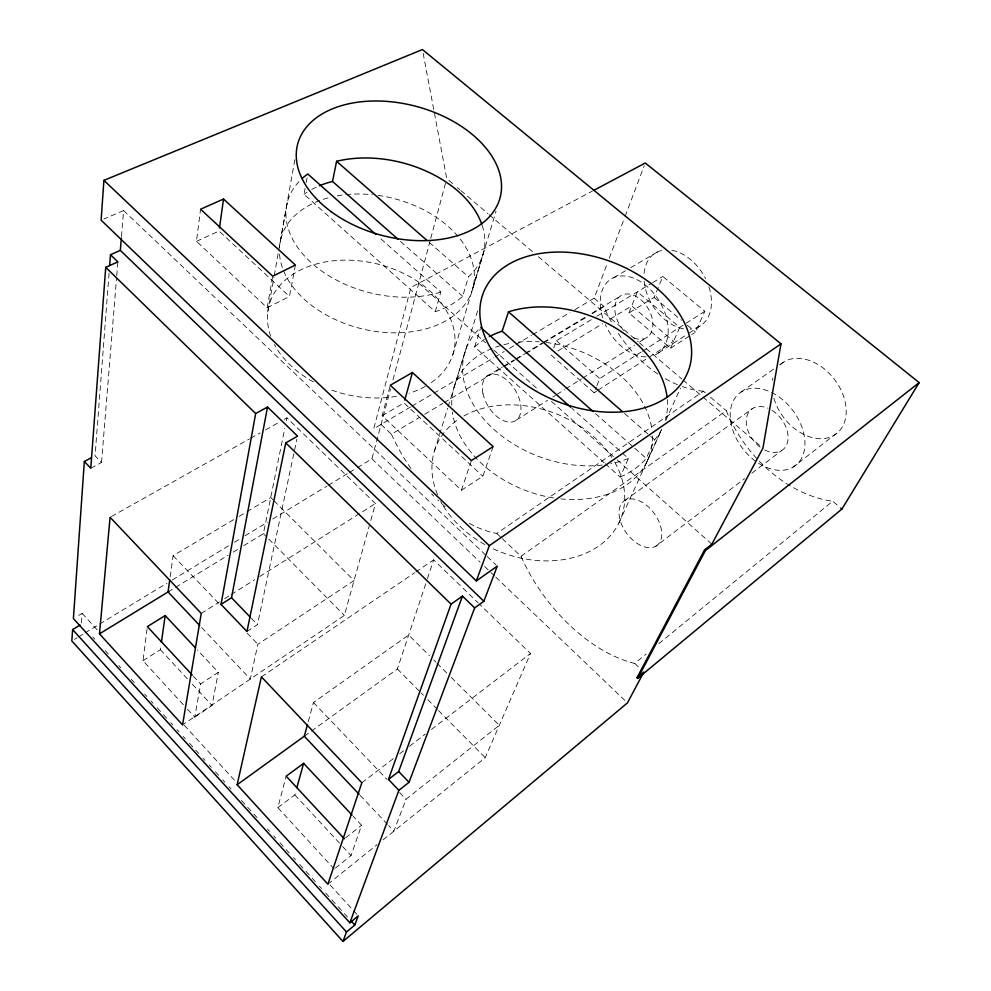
<?xml version="1.0" encoding="UTF-8"?>
<svg xmlns="http://www.w3.org/2000/svg" width="991" height="991" viewBox="0 0 991 991"><rect width="100%" height="100%" fill="white"/><g stroke="black" fill="none" stroke-linecap="round" stroke-linejoin="round"><path stroke-width="0.74" stroke-dasharray="4.96 3.72" d="M81.411 622.967L82.142 613.342L75.898 617.083M109.072 273.157L95.062 455.798L101.503 462.5L90.776 468.235M101.503 462.5L116.604 277.307M116.727 275.771L117.855 261.884M121.459 236.589L123.602 210.575L103.944 218.986M183.385 704.725L143.001 660.724L147.349 626.634M295.405 265.055L289.459 296.495L267.149 307.743L196.466 241.346L200.566 209.212M170.155 576.849L173.115 555.703L233.802 519.532M143.001 660.724L160.381 649.687L161 645.228M287.08 203.279L279.697 244.876M187.522 709.246L194.781 717.137L200.628 684.025L218.305 672.294L197.469 650.046M267.149 307.743L272.723 276.179M267.768 312.029L273.962 277.22M274.222 275.696L294.922 159.155M482.171 225.353A101.28 67.004 14.4 0 1 468.47 276.786L462.673 296.334A100.079 67.054 14.3 0 1 435.26 311.669L304.002 194.273L305.092 188.488M306.169 182.691L307.247 176.906M194.781 717.137L212.037 705.468L218.305 672.294M243.736 545.682L263.395 533.666L284.764 428.397M286.288 420.878L286.907 417.868L375.465 503.539L344.36 615.423L182.555 724.917M246.97 631.515L257.449 624.664L296.904 439.149M274.024 500.802L354.047 580.553L257.833 644.299L250.314 679.058L200.739 626.572M334.202 869.033L277.827 807.615L286.188 776.176M493.134 446.619L482.84 476.25L461.41 490.223L382.142 415.774L390.268 385.264M357.355 467.641L371.898 458.821L390.603 388.782M392.981 379.863L430.367 239.884M430.763 238.385L445.938 181.551M308.288 721.572L313.478 702.508L408.676 634.996L429.425 655.67M277.827 807.615L294.835 794.893L296.036 790.583M435.26 311.669L440.797 292.011L378.339 236.601M482.047 257.363L472.261 290.19L483.744 251.714M452.875 354.555L496.02 211.281M434.43 451.041L447.61 408.317M448.068 406.843L478.046 309.601M454.163 387.06L466.104 348.721M604.126 462.698L474.652 346.887L480.301 328.839M304.287 736.226L397.379 668.975L426.898 580.218M427.381 578.756L433.674 559.841L478.182 602.9M461.41 490.223L471.382 460.542M335.404 868.066L351.037 855.58L361.579 825.23L353.155 816.237M553.771 347.891L556.385 340.706L591.677 319.412M574.916 309.626L594.142 298.229L607.706 262.355M609.254 258.279L624.578 217.723M625.123 216.298L644.274 165.621M451.264 677.423L499.303 725.301L406 799.266L393.91 831.139L388.645 825.553M551.157 355.063L594.08 392.721L596.347 387.047M596.916 385.623L599.766 378.537L641.053 352.102M628.913 312.921L637.424 291.8L679.764 327.327L670.597 348.213L628.913 312.921L654.122 297.461L662.83 276.464L704.836 311.285L695.471 332.072L691.743 334.487M383.145 839.798L485.231 757.706L530.482 653.478L479.297 603.977M605.266 463.714L620.168 477.043L628.405 458.449L571.881 408.304M620.168 477.043A104.575 74.845 20.8 0 0 646.231 458.375L654.667 439.843A105.888 74.882 20.8 0 0 661.17 430.317M646.789 462.004L661.765 429.177M618.941 522.938L661.901 428.942M665.741 420.518L680.483 388.249M502.264 538.646L521.018 556.31A131.518 77.992 53.7 0 0 634.686 663.425L646.243 653.949M658.804 643.667L832.7 501.223L839.018 506.599M327.897 884.22L377.137 844.617M345.5 837.903L361.579 825.23M792.973 467.182A45.722 31.477 52.6 0 0 778.653 396.685A45.722 31.477 52.6 0 0 731.135 423.95A45.722 31.477 52.6 0 0 792.973 467.182L838.77 431.618M361.839 782.791L393.613 758.425M399.72 753.742L404.613 750.001M409.494 746.248L425.387 734.071M431.494 729.388L530.482 653.478M655.831 546.19A27.649 16.983 53.5 0 0 645.5 504.493A27.649 16.983 53.5 0 0 619.87 519.197A27.649 16.983 53.5 0 0 655.831 546.19L744.563 478.727M751.946 473.116L781.527 450.632M624.59 500.628L752.442 408.577M521.018 556.31L726.254 410.646A115.959 82.748 52.1 0 0 832.7 501.223M741.033 392.077L774.541 368.466M779.496 364.973L783.224 362.347M469.325 523.397A125.869 72.281 58.2 0 0 496.751 533.455L703.437 391.222L706.273 393.638M261.401 676.865L414.535 572.848M415.811 571.98L433.674 559.841M658.606 352.846L687.643 334.054M688.906 333.249L701.529 325.073M670.597 348.213L690.504 335.305M594.08 392.721L596.644 391.061M597.92 390.231L647.965 357.9M649.254 357.07L673.632 341.313L631.725 305.934L607.954 320.44M642.354 351.285L684.781 324.119M686.032 323.314L704.836 311.285M516.435 420.085L547.602 400.327M552.805 397.032L555.406 395.397M556.707 394.567L564.498 389.624M565.799 388.806L581.383 378.921M582.683 378.104L634.649 345.178M639.839 341.883L647.631 336.94M201.247 613.417L219.457 601.946M224.647 598.663L229.85 595.38M231.151 594.563L254.551 579.797M259.753 576.514L375.465 503.539M168.049 591.949L174.23 588.171M175.543 587.366L228.128 555.22M233.244 552.098L238.583 548.828M557.76 351.037L602.664 323.661M74.474 639.344L77.125 637.746M78.438 636.94L83.727 633.732M85.053 632.927L98.27 624.9M99.596 624.095L167.008 583.179M172.298 579.97L229.132 545.471M234.421 542.263L239.711 539.054M245 535.846L267.471 522.207M272.76 518.999L326.956 486.098M328.269 485.293L348.101 473.264M349.427 472.459L356.029 468.446M596.904 316.253L651.397 283.364M652.673 282.596L662.83 276.464M486.581 376.444L502.4 366.955M503.725 366.162L514.267 359.832M515.593 359.039L523.496 354.295M524.821 353.502L541.953 343.208M543.279 342.415L585.47 317.095M592.061 313.144L619.747 296.532M381.064 424.458L391.445 434.231L419.478 417.397M424.718 414.25L442.866 403.362M444.141 402.581L502.598 367.488M503.812 366.757L514.329 360.439M516.955 358.866L524.735 354.196M526.023 353.415L542.696 343.406M543.948 342.651L586.015 317.393M592.061 313.763L603.977 306.603A111.475 77.422 58.5 0 0 611.472 322.149M239.079 516.385L245.669 512.458M246.994 511.678L270.741 497.519L272.934 499.699M410.485 407.028L373.743 428.793L410.906 287.427L592.432 191.065M411.798 406.248L432.596 393.923M433.885 393.167L493.704 357.739M495.017 356.958L504.246 351.483M509.473 348.386L514.676 345.302M515.977 344.534L531.399 335.404M532.687 334.636L570.073 312.499M382.142 415.774L403.969 402.928L482.84 476.25M613.875 277.579L625.556 270.716M630.747 267.669L658.012 251.652M111.426 516.509L249.398 438.951M250.735 438.195L260.113 432.931M265.477 429.908L278.867 422.389M284.219 419.366L286.907 417.868M196.466 241.346L219.048 231.039L289.459 296.495M654.122 297.461L681.3 320.204M687.209 325.147L695.471 332.072M594.142 298.229L603.977 306.603M710.535 397.267L726.254 410.646M452.614 183.57L446.743 178.566L423.008 52.585M457.322 187.584L459.675 189.591M460.84 190.582L487.882 213.635M489.059 214.638L533.715 252.717M538.423 256.731L638.328 341.907M639.505 342.911L681.82 378.996M682.997 379.999L701.801 396.028M702.978 397.032L760.568 446.136M556.385 340.706L599.766 378.537M429.14 242.349L468.47 276.786M624.503 413.42L654.667 439.843M400.475 241.432L462.673 296.334M595.517 413.606L633.546 447.189M634.698 448.205L646.231 458.375M418.784 283.253L485.701 342.836M493.778 350.021L538.782 390.082M551.467 401.38L616.08 458.92M617.232 459.935L711.848 544.183M496.751 533.455L501.161 537.605M634.686 663.425L638.761 667.253M123.602 210.575L486.085 555.468M487.2 556.533L496.157 565.056M371.898 458.821L480.14 562.194M484.599 566.468L494.645 576.056M495.76 577.121L627.452 702.879M433.798 660.018L435.978 662.199M437.068 663.289L446.891 673.075M263.395 533.666L267.719 538.026M268.796 539.116L344.36 615.423M397.379 668.975L420.159 691.978M421.237 693.068L423.405 695.261M427.753 699.646L437.514 709.506M438.592 710.597L485.231 757.706M251.231 618.198L257.449 624.664M173.115 555.703L219.705 604.436M247.242 633.224L257.833 644.299M313.478 702.508L386.862 779.248M399.621 792.589L406 799.266M360.179 795.401L387.592 824.438M193.319 676.147L200.628 684.025M160.381 649.687L188.265 679.801M192.403 684.261L212.037 705.468M294.835 794.893L341.672 845.459M342.713 846.587L351.037 855.58M82.142 613.342L97.775 630.474M184.252 725.214L235.301 781.143M330.114 885.013L357.206 914.693M92.745 636.928L94.826 639.207M105.219 650.641L108.341 654.072M118.747 665.506L120.815 667.798M131.221 679.219L134.342 682.65M144.736 694.084L146.817 696.376M150.979 700.947L153.06 703.238M157.222 707.809L162.413 713.52M163.453 714.672L166.575 718.091M170.737 722.674L172.818 724.954M176.968 729.525L179.049 731.816M183.211 736.387L185.292 738.679M189.454 743.25L194.657 748.961M195.685 750.113L198.807 753.544M202.969 758.115L205.05 760.394M209.212 764.978L211.294 767.257M215.443 771.828L218.565 775.259M222.727 779.83L224.808 782.122M228.971 786.693L231.052 788.985M241.445 800.418L246.648 806.129M247.688 807.269L252.878 812.992M253.919 814.131L257.041 817.563M267.446 828.996L269.515 831.288M273.677 835.859L275.758 838.138M279.92 842.722L285.123 848.432M286.164 849.572L289.273 853.003M293.435 857.574L295.516 859.866M299.678 864.437L304.881 870.16M305.922 871.3L311.112 877.01M312.153 878.162L315.274 881.594M319.436 886.165L321.518 888.444M325.667 893.015L330.87 898.738M331.911 899.878L337.113 905.601M338.154 906.74L343.357 912.451M344.385 913.603L347.507 917.034M378.017 195.376A99.125 67.078 14.2 0 1 474.355 275.932A99.125 67.078 14.2 0 1 379.28 331.911A99.125 67.078 14.2 0 1 279.462 253.411M279.45 247.688A99.125 67.078 14.2 0 1 330.399 197.283M337.213 195.846A99.125 67.078 14.2 0 1 372.467 194.707M304.002 194.273A100.079 67.054 14.3 0 1 307.037 192.204M311.769 189.405A100.079 67.054 14.3 0 1 318.495 186.147M440.797 292.011A101.28 67.004 14.4 0 1 314.927 265.836A101.28 67.004 14.4 0 1 302.924 177.847M652.388 436.015A103.522 74.796 20.9 0 1 560.881 498.882M553.548 497.94A103.522 74.796 20.9 0 1 452.33 412.07M451.76 405.245A103.522 74.796 20.9 0 1 512.087 342.973M518.107 342.155A103.522 74.796 20.9 0 1 539.042 341.796M546.128 342.477A103.522 74.796 20.9 0 1 651.855 429.363M474.652 346.887A104.575 74.845 20.8 0 1 484.326 339.479M628.405 458.449A105.888 74.882 20.8 0 1 610.778 463.751M602.305 465.076A105.888 74.882 20.8 0 1 485.206 420.704A105.888 74.882 20.8 0 1 479.793 328.331M667.327 399.472A105.888 74.882 20.8 0 1 665.531 419.49M703.437 391.222A111.475 77.422 58.5 0 1 682.378 386.601M677.472 384.706A111.475 77.422 58.5 0 1 663.92 377.881M657.813 374.003A111.475 77.422 58.5 0 1 617.666 332.468M445.256 506.748A125.869 72.281 58.2 0 1 437.824 500.083M433.674 496.02A125.869 72.281 58.2 0 1 431.63 493.914M411.017 468.681A125.869 72.281 58.2 0 1 391.445 434.231M602.714 317.777A43.926 29.396 58.5 0 1 619.164 276.13A43.926 29.396 58.5 0 1 663.549 309.291A43.926 29.396 58.5 0 1 653.366 355.633M646.169 356.859A43.926 29.396 58.5 0 1 605.315 324.565M708.949 286.907A42.811 29.693 58.5 0 1 690.108 329.173M683.468 328.789A42.811 29.693 58.5 0 1 644.076 280.825M644.063 273.466A42.811 29.693 58.5 0 1 663.016 250.203M671.898 250.327A42.811 29.693 58.5 0 1 705.592 278.694M780.759 364.23A44.533 31.737 52.2 0 1 838.052 384.607A44.533 31.737 52.2 0 1 826.259 438.22A44.533 31.737 52.2 0 1 773.55 396.97M772.46 380.346A44.533 31.737 52.2 0 1 772.881 378.128M772.039 410.373A25.605 17.627 52.6 0 1 787.696 441.466A25.605 17.627 52.6 0 1 763.95 449.567M760.159 447.139A25.605 17.627 52.6 0 1 746.619 417.595A25.605 17.627 52.6 0 1 767.988 408.255M623.773 330.523A24.602 16.463 58.5 0 1 621.952 295.12A24.602 16.463 58.5 0 1 651.818 316.996A24.602 16.463 58.5 0 1 633.782 337.857M270.741 336.259A95.173 67.054 13.7 0 1 384.248 265.873A95.173 67.054 13.7 0 1 429.078 384.136M425.412 386.329A95.173 67.054 13.7 0 1 409.11 393.266M396.499 396.301A95.173 67.054 13.7 0 1 328.368 388.868M313.391 381.882A95.173 67.054 13.7 0 1 274.433 344.546M614.742 462.227A99.187 74.461 20.9 0 1 598.651 546.091A99.187 74.461 20.9 0 1 491.288 547.899M484.884 544.579A99.187 74.461 20.9 0 1 440.648 501.235M437.564 494.72A99.187 74.461 20.9 0 1 458.932 419.007M463.825 416.009A99.187 74.461 20.9 0 1 611.856 457.483M482.902 393.229A26.484 15.769 58.3 0 0 515.109 420.952A26.484 15.769 58.3 0 0 506.971 380.234A26.484 15.769 58.3 0 0 482.902 393.229"/><path stroke-width="1.49" d="M80.073 625.098L72.628 629.57L71.835 640.954L342.973 941.45L627.452 702.879L643.84 672.047L637.002 677.72L637.708 678.401L841.904 509.052L919.165 382.613L645.265 163.019L593.77 190.359M91.036 457.941L84.334 461.496L73.396 618.582L349.86 922.807L358.246 915.833L354.79 925.037L346.466 931.986L342.973 941.45M637.002 677.72L704.589 549.869L711.848 544.183L762.921 448.143L780.982 343.865L422.426 49.55L103.906 180.362L101.132 220.188L476.299 580.924L497.271 566.121L483.868 601.277L474.664 607.904L409.048 782.308L398.865 790.298L349.86 922.807M121.336 238.113L120.32 250.364L110.484 254.737L117.855 261.884L105.727 267.335L90.776 468.235L84.334 461.496M109.667 265.477L110.484 254.737M99.484 633.856L110.075 517.265L201.247 613.417L182.555 724.917L99.484 633.856L168.99 591.379M169.734 579.871L168.049 591.949L199.686 625.457M161.422 642.267L165.163 615.56L195.388 647.817M219.469 227.992L223.532 199.055L200.566 209.212L272.723 276.179L295.405 265.055L223.532 199.055M221.018 604.386L255.666 413.557L267.52 407.016L297.548 436.139L285.755 442.915L246.97 631.515L221.018 604.386L231.547 597.722L267.52 407.016M398.184 239.388L332.53 181.44L336.581 161.298A101.28 67.004 14.4 0 1 481.762 224.164M237.146 784.736L261.401 676.865L361.839 782.791L327.897 884.22L237.146 784.736L304.745 735.904M307.495 724.495L304.287 736.226L359.126 794.287M296.829 787.721L303.618 763.355L352.102 815.11M404.774 400.03L412.429 372.517L493.134 446.619L471.382 460.542L390.268 385.264L412.429 372.517M489.343 336.581A104.575 74.845 20.8 0 1 502.152 331.18L508.494 311.831A105.888 74.882 20.8 0 1 667.03 396.71M398.865 790.298L388.472 779.434L451.066 604.151L462.463 596.074L474.664 607.904M388.472 779.434L398.679 771.518L462.463 596.074M476.299 580.924L489.343 545.657L780.982 343.865M637.708 678.401L705.394 550.587L919.165 382.613M303.618 763.355L286.188 776.176L344.348 838.807M165.163 615.56L147.349 626.634L192.266 675.02M840.752 508.073L841.904 509.052M336.581 161.298L426.824 240.317M508.494 311.831L622.187 411.389M502.152 331.18L593.213 411.562M376.023 234.557L307.792 174.007A101.28 67.004 14.4 0 0 302.924 177.847M480.746 327.451L570.729 407.276M704.589 549.869L705.394 550.587M103.906 180.362L489.343 545.657M120.32 250.364L483.868 601.277M105.727 267.335L255.666 413.557M285.755 442.915L451.066 604.151M231.547 597.722L250.203 617.12M398.679 771.518L409.048 782.308M351.669 921.605L354.79 925.037M72.628 629.57L346.466 931.986M319.412 185.751A100.079 67.054 14.3 0 1 332.53 181.44M331.167 211.665A104.699 66.744 14.8 0 0 499.575 199.464A104.699 66.744 14.8 0 0 365.952 101.342A104.699 66.744 14.8 0 0 331.167 211.665M506.661 368.689A109.654 74.87 20.8 0 0 686.255 375.626A109.654 74.87 20.8 0 0 564.251 252.148A109.654 74.87 20.8 0 0 506.661 368.689"/></g></svg>
